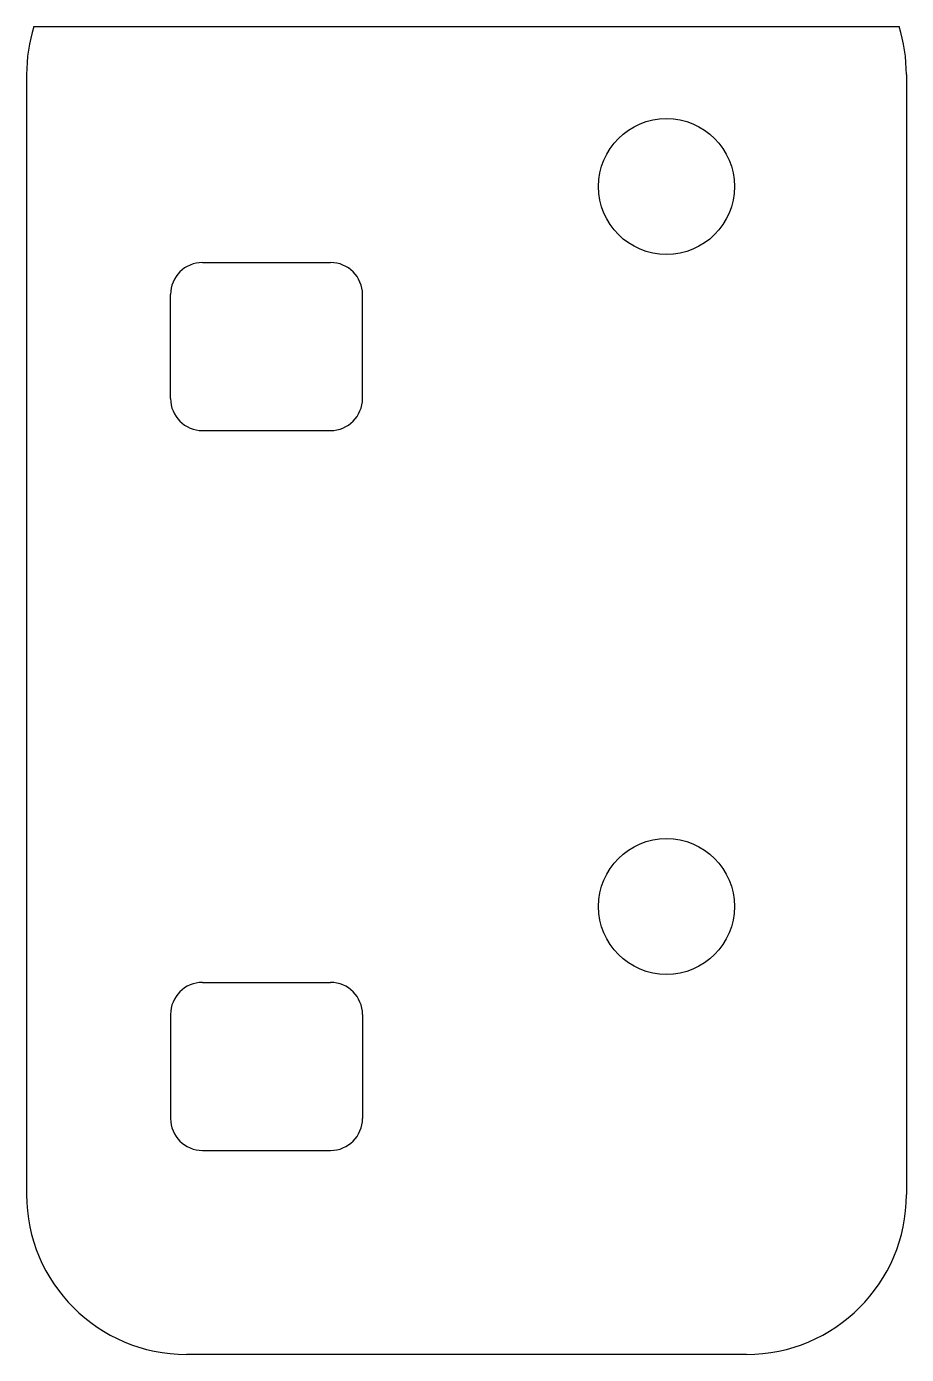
# Model space of a CAD drawing. Header units: millimetres. Extents: x 19 to 74, y 220.3 to 303.3.
import ezdxf

# ---------------------------------------------------------------- set-up
doc = ezdxf.new("R2010")
doc.units = ezdxf.units.MM

msp = doc.modelspace()

# ---------------------------------------------------------------- linework, layer by layer
at = {"color": 7, "linetype": 'Continuous', "lineweight": 25}
for p, q in [((19.461, 303.321), (73.539, 303.321)), ((19, 300.321), (19, 230.321)), ((74, 300.321), (74, 230.321)), ((30, 288.571), (38, 288.571)), ((28, 280.071), (28, 286.571)), ((40, 280.071), (40, 286.571)), ((30, 278.071), (38, 278.071)), ((30, 243.571), (38, 243.571)), ((28, 241.571), (28, 235.071)), ((40, 241.571), (40, 235.071)), ((30, 233.071), (38, 233.071)), ((64, 220.321), (29, 220.321))]:
    msp.add_line(p, q, dxfattribs=at)
for centre in [(59, 293.321), (59, 248.321)]:
    msp.add_circle(centre, 4.25, dxfattribs=at)
for centre, radius, start, end in [((29, 300.321), 10, 162.5424, 180), ((64, 300.321), 10, 0, 17.4576), ((30, 286.571), 2, 90, 180), ((38, 286.571), 2, 0, 90), ((30, 280.071), 2, 180, 270), ((38, 280.071), 2, 270, 0), ((30, 241.571), 2, 90, 180), ((38, 241.571), 2, 0, 90), ((30, 235.071), 2, 180, 270), ((38, 235.071), 2, 270, 0), ((29, 230.321), 10, 180, 270), ((64, 230.321), 10, 270, 0)]:
    msp.add_arc(centre, radius, start, end, dxfattribs=at)

doc.saveas('drawing.dxf')
